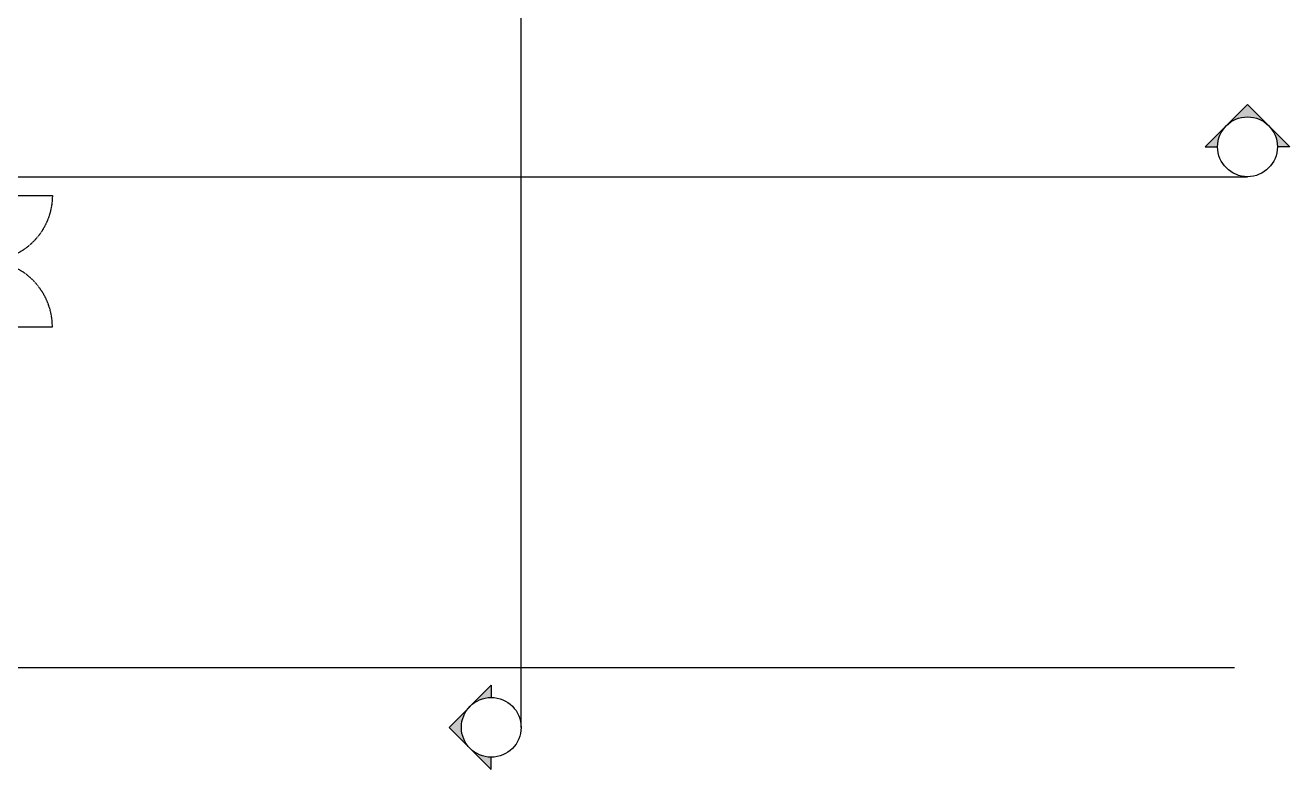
# Model space of a CAD drawing. Header units: millimetres. Extents: x -100 to 251604, y 0 to 25979.
# Drawn here: x 166569 to 187732, y 0 to 12450 of the extents above; entities that cross this region are included whole.
import ezdxf
from ezdxf.enums import TextEntityAlignment as Align

# ---------------------------------------------------------------- set-up
doc = ezdxf.new("R2010")
doc.units = ezdxf.units.MM
doc.linetypes.add('HIDDEN', pattern=[9.525, 6.35, -3.175])
doc.layers.get('0').update_dxf_attribs({"true_color": 0xdfdfdf})
doc.layers.add('Background_BRX_2D+_Swing', color=7, linetype='Continuous')
doc.layers.add('Viewport border', color=7, linetype='Continuous')
doc.layers.add('BIM_SECTIONS', color=151, linetype='Continuous', lineweight=25)
doc.styles.get("Standard").update_dxf_attribs({"font": 'arial.ttf'})

# ---------------------------------------------------------------- blocks, each defined once
blk = doc.blocks.new('*U11336')
at = {"linetype": 'HIDDEN'}
for p, q in [((25978, -3404), (26821, -3404)), ((25978, -5604), (26821, -5604))]:
    blk.add_line(p, q, dxfattribs=at)
at = {"linetype": 'HIDDEN', "extrusion": (-6.12323e-17, 0, -1)}
blk.add_arc((-25720, -3404), 1100, 180, 256.4887, dxfattribs=at)
at = {"linetype": 'HIDDEN'}
blk.add_arc((25720, -5604), 1100, 0, 76.4887, dxfattribs=at)
blk = doc.blocks.new('_SectionCallout')
at = {"transparency": 33554508}
h = blk.add_hatch(color=0, dxfattribs=at)
h.paths.add_polyline_path([(-707, 500), (-500, 500, -0.198912), (-354, 854)])
h.paths.add_polyline_path([(0, 1207), (-354, 854, -0.414214), (354, 854)])
h.paths.add_polyline_path([(500, 500), (707, 500), (354, 854, -0.198912)])
at = {"color": 0}
for p, q in [((0, 1207), (-707, 500)), ((0, 1207), (707, 500)), ((-707, 500), (-500, 500)), ((707, 500), (500, 500))]:
    blk.add_line(p, q, dxfattribs=at)
blk.add_circle((0, 500), 500, dxfattribs=at)
at = {"color": 0, "lineweight": 30, "flags": 104}
blk.add_attdef('SECTIONNAME', text='', height=100, dxfattribs=at).set_placement((0, 500), align=Align.MIDDLE_CENTER)
blk = doc.blocks.new('Main_Floor 2__section__..%5CMainBuilding.dwg', base_point=(-3895, -13010))
at = {"layer": 'BIM_SECTIONS'}
for points in [[(34666, -12302), (34666, 12262)], [(-218, -3092), (46823, -3092)], [(0, -11300), (46605, -11300)]]:
    blk.add_lwpolyline(points, dxfattribs=at)
at = {"layer": 'Background_BRX_2D+_Swing'}
blk.add_blockref('*U11336', (0, 0), dxfattribs=at)
at = {"layer": 'BIM_SECTIONS'}
for p, rotation in [((46823, -3092), 360), ((34666, -12302), 90)]:
    blk.add_blockref('_SectionCallout', p, dxfattribs=dict(at, rotation=rotation))

msp = doc.modelspace()

# ---------------------------------------------------------------- block references
at = {"layer": 'Viewport border'}
msp.add_blockref('Main_Floor 2__section__..%5CMainBuilding.dwg', (136307, 0), dxfattribs=at)

doc.saveas('drawing.dxf')
